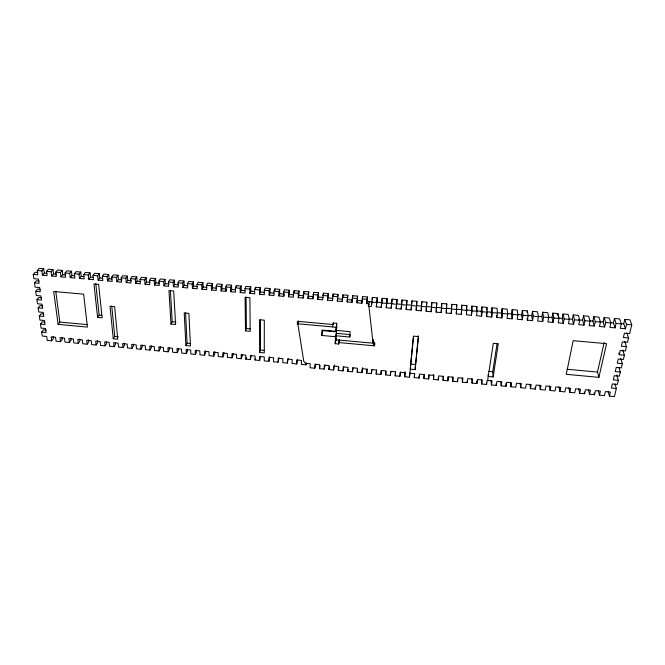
<?xml version="1.0" encoding="UTF-8"?>
<svg xmlns="http://www.w3.org/2000/svg" width="665" height="665" viewBox="0 0 665 665"><rect width="100%" height="100%" fill="white"/><g stroke="black" fill="none" stroke-linecap="round" stroke-linejoin="round"><path stroke-width="1" d="M284.196 294.861L283.681 296.374L278.834 295.95L279.632 293.681L279.674 289.358L274.844 288.934L274.022 291.187L273.997 295.526L269.159 295.102L269.998 292.841L270.015 288.519L265.194 288.095L264.329 290.339L264.329 294.678L259.5 294.254L259.491 289.915L260.381 287.679L255.568 287.255L254.653 289.499L254.678 293.83L249.865 293.406L249.824 289.076L250.755 286.839L245.95 286.424L245.003 288.652L245.053 292.982L240.24 292.567L240.181 288.236L241.154 286.008L236.366 285.584L235.36 287.812L235.443 292.143L230.647 291.719L230.556 287.396L231.57 285.169L226.79 284.753L225.743 286.972L225.851 291.303L221.063 290.879L220.946 286.557L222.01 284.337L217.231 283.922L216.15 286.133L216.275 290.464L211.495 290.04L211.354 285.717L212.459 283.506L207.696 283.091L206.566 285.302L206.724 289.624L201.952 289.209L201.786 284.886L202.933 282.683L198.178 282.268L197.006 284.47L197.189 288.785L192.426 288.369L192.235 284.046L193.424 281.852L188.677 281.436L187.464 283.631L187.671 287.953L182.917 287.538L182.7 283.215L183.939 281.029L179.193 280.613L177.937 282.8L178.17 287.122L173.432 286.706L173.183 282.384L174.463 280.198L169.733 279.79L168.428 281.977L168.694 286.291L163.956 285.875L163.681 281.561L165.011 279.375L160.29 278.968L158.943 281.145L159.226 285.46L154.504 285.044L154.205 280.73L155.568 278.56L150.864 278.145L149.475 280.322L149.783 284.628L145.07 284.221L144.746 279.907L146.15 277.737L141.454 277.33L140.024 279.491L140.357 283.805L135.652 283.39L135.303 279.084L136.757 276.923L132.061 276.515L130.589 278.668L130.947 282.982L126.25 282.567L125.876 278.261L127.372 276.1L122.684 275.692L121.171 277.854L121.562 282.16L116.874 281.744L116.475 277.438L118.013 275.285L113.333 274.886L111.778 277.031L112.186 281.337L107.514 280.921L107.082 276.623L108.661 274.479L103.998 274.071L102.393 276.216L102.834 280.514L98.162 280.106L97.713 275.8L99.334 273.664L94.679 273.257L93.034 275.393L93.499 279.699L88.836 279.283L88.362 274.986L90.024 272.858L85.378 272.451L83.69 274.579L84.181 278.876L79.526 278.469L79.027 274.171L80.731 272.043L76.093 271.644L74.364 273.764L74.879 278.061L70.241 277.654L69.709 273.357L71.454 271.237L66.824 270.838L65.062 272.958L65.602 277.247L60.964 276.84L60.415 272.55L62.202 270.431L57.581 270.032L55.769 272.143L56.334 276.441L51.712 276.033L51.13 271.736L52.959 269.633L48.346 269.225L46.5 271.337L47.09 275.626L42.469 275.219L41.87 270.929L43.74 268.826L39.135 268.427L37.248 270.53L37.855 274.82L33.25 274.412L33.873 278.677L38.47 279.084L39.077 283.323L34.489 282.916L35.104 287.139L39.676 287.546L40.282 291.744L35.719 291.337L36.326 295.509L40.873 295.917L41.471 300.065L36.932 299.657L37.539 303.789L42.061 304.196L42.651 308.302L38.138 307.895L38.728 311.976L43.233 312.392L43.815 316.457L39.326 316.041L39.917 320.089L44.389 320.497L44.971 324.52L40.498 324.104L41.08 328.111L45.536 328.527L46.109 332.5L41.662 332.084L42.244 336.049L46.675 336.465L47.24 340.405L51.662 340.821L53.408 338.502L53.134 336.532M443.123 376.215L443.081 380.363L447.902 380.821L447.902 376.664M608.176 391.585L609.431 396.107L614.402 396.573L616.355 388.485L611.351 388.019L612.324 383.938L617.344 384.412L618.334 380.305L613.305 379.84L614.285 375.717L619.331 376.182L620.337 372.034L615.275 371.569L616.264 367.396L621.343 367.87L622.357 363.672L617.27 363.206L618.267 358.992L623.379 359.457L624.402 355.21L619.281 354.744L620.295 350.48L625.433 350.945L626.472 346.656L621.318 346.191L622.349 341.877L627.519 342.342L628.566 338.003L623.379 337.537L624.418 333.173L629.622 333.631L631.75 324.828L629.963 319.84L624.784 319.391L626.521 324.37L625.466 328.784L620.262 328.327L621.293 323.913L619.605 318.934L614.443 318.485L616.073 323.456L615.058 327.87L609.855 327.413L610.861 322.999L609.281 318.036L604.119 317.587L605.657 322.542L604.668 326.956L599.473 326.498L600.453 322.093L598.974 317.139L593.82 316.69L595.25 321.636L594.294 326.041L589.115 325.592L590.063 321.178L588.683 316.249L583.546 315.8L584.876 320.729L583.945 325.135L578.774 324.678L579.689 320.272L578.417 315.351L573.288 314.911L574.51 319.823L573.612 324.229L568.459 323.772L569.34 319.366L568.168 314.462L563.047 314.013L564.178 318.917L563.305 323.323L558.159 322.866L559.016 318.46L557.943 313.572L552.831 313.124L553.854 318.011L553.022 322.417L547.885 321.96L548.708 317.562L547.736 312.683L542.64 312.242L543.563 317.114L542.756 321.511L537.628 321.062L538.417 316.665L537.544 311.794L532.466 311.353L533.28 316.216L532.507 320.613L527.395 320.164L528.151 315.767L527.378 310.912L522.308 310.472L523.031 315.318L522.283 319.715L517.179 319.267L517.91 314.869L517.237 310.031L512.175 309.591L512.798 314.42L512.083 318.818L506.988 318.369L507.686 313.971L507.112 309.15L502.058 308.71L502.582 313.531L501.892 317.92L496.813 317.471L497.478 313.082L497.004 308.269L491.959 307.829L492.383 312.633L491.734 317.03L486.655 316.582L487.295 312.193L486.921 307.388L481.884 306.956L482.216 311.744L481.585 316.133L476.522 315.692L477.138 311.303L476.855 306.515L471.834 306.075L472.059 310.854L471.468 315.243L466.414 314.803L466.813 305.642L461.793 305.202L461.36 314.354L456.315 313.913L456.788 304.769L451.784 304.337L451.277 313.473L446.248 313.024L446.78 303.897L441.784 303.464L441.219 312.583L436.19 312.143L436.282 308.336M51.662 340.821L51.114 336.881L55.552 337.296L56.093 341.236L60.523 341.652L59.991 337.712L64.439 338.136L64.962 342.076L69.401 342.492L68.894 338.551L73.35 338.967L73.848 342.916L78.295 343.331L77.813 339.391L82.277 339.807L82.751 343.755L87.206 344.171L86.741 340.231L91.213 340.646L91.662 344.595L96.134 345.019L95.694 341.07L100.174 341.486L100.598 345.434L105.07 345.858L104.663 341.91L109.151 342.334L109.55 346.282L114.031 346.706L113.64 342.758L118.137 343.182L118.52 347.13L123.008 347.554L122.643 343.597L127.148 344.021L127.505 347.978L132.003 348.402L131.653 344.445L136.167 344.869L136.5 348.826L141.013 349.25L140.689 345.293L145.211 345.725L145.519 349.674L150.032 350.106L149.741 346.149L154.272 346.573L154.554 350.53L159.076 350.954L158.802 346.997L163.341 347.429L163.607 351.386L168.137 351.81L167.888 347.853L172.435 348.277L172.676 352.242L177.214 352.666L176.981 348.709L181.537 349.133L181.753 353.098L186.308 353.522L186.1 349.566L190.664 349.99L190.855 353.955L195.41 354.387L195.236 350.422L199.808 350.854L199.974 354.811L204.537 355.243L204.388 351.278L208.968 351.71L209.109 355.675L213.681 356.108L213.548 352.142L218.145 352.575L218.261 356.54L222.841 356.972L222.733 353.007L227.33 353.439L227.43 357.404L232.019 357.837L231.935 353.871L236.541 354.304L236.615 358.269L241.212 358.709L241.154 354.736L245.767 355.168L245.817 359.142L250.422 359.574L250.389 355.609L255.011 356.041L255.036 360.014L259.649 360.447L259.641 356.473L264.279 356.914L264.271 360.879L268.901 361.319L268.918 357.346L273.556 357.778L273.531 361.752L278.161 362.192L278.943 357.745M269.159 295.102L269.175 290.763L270.015 288.519M269.716 356.872L268.901 361.319M446.248 313.024L446.257 310.164M274.828 290.663L274.844 288.934M278.161 362.192L278.203 358.219L282.849 358.659L282.8 362.633L287.438 363.065L288.194 358.61M278.834 295.95L278.876 291.611L279.674 289.358M441.219 312.583L441.784 303.464M283.681 296.374L283.739 292.035L284.512 289.774L289.35 290.198L289.275 294.52L288.527 296.798L293.381 297.222L293.465 292.883L294.196 290.622L299.05 291.046L298.942 295.368L298.244 297.646L303.107 298.078L303.564 296.557M287.438 363.065L287.504 359.092L292.168 359.532L292.085 363.506L296.74 363.946L297.463 359.482M288.527 296.798L288.602 292.459L289.35 290.198M433.597 374.279L433.464 379.457L438.277 379.906L438.31 377.836M294.146 293.215L294.196 290.622M296.74 363.946L296.831 359.973L301.494 360.405L301.395 364.387L306.05 364.827L306.482 363.165M298.244 297.646L298.336 293.307L299.05 291.046M436.19 312.143L436.797 303.032L431.809 302.592L431.178 311.702L426.157 311.262L426.373 306.515L431.336 306.947M303.107 298.078L303.905 291.461L308.76 291.885L307.97 298.502L312.849 298.926L313.622 292.309L318.493 292.733L317.729 299.358L322.608 299.782L323.365 293.157L328.244 293.581L327.496 300.214L332.392 300.647L332.749 299.109M303.855 293.199L303.905 291.461M306.05 364.827L306.108 362.832M307.97 298.502L308.76 291.885M313.057 298.169L313.539 294.911M424.046 374.42L423.871 378.543L428.667 379L428.809 374.869M431.178 311.702L431.809 302.592M298.685 320.946L297.853 323.788L303.755 361.303L305.518 363.348L310.214 363.788L310.09 367.778L314.778 368.219L314.919 364.229L319.624 364.678L319.474 368.668L324.171 369.108L325.069 365.093M317.729 299.358L318.493 292.733M321.719 335.451L322.891 330.63L336.581 331.868L335.534 336.714L321.719 335.451L321.935 330.056L335.8 331.311L336.839 326.498L336.249 330.397L350.073 331.644L349.765 337.022L335.991 335.767L335.8 339.773L373.672 343.248L373.339 340.222M323.265 295.759L323.365 293.157M324.171 369.108L324.337 365.118L329.05 365.567L328.876 369.557L333.581 369.998L334.62 364.969M327.496 300.214L328.244 293.581M332.392 300.647L333.132 294.005L338.019 294.437L337.288 301.07L342.184 301.503L342.907 294.861L347.812 295.285L347.097 301.935L352.009 302.367L352.708 295.709L357.62 296.141L356.922 302.791L361.843 303.223L362.117 301.677M426.157 311.262L426.83 302.159L421.851 301.727L421.153 310.821L416.149 310.38L416.889 301.295L411.918 300.863L411.145 309.94L406.157 309.499L406.955 300.43L402.001 299.998L401.17 309.067L396.182 308.627L396.556 304.254L391.569 303.814L391.203 308.186L386.232 307.754L387.163 298.71L382.225 298.277L381.261 307.313L376.299 306.873L377.296 297.853L372.367 297.421L371.336 306.44L368.352 306.174L369.108 301.503L369.748 302.301M333.049 295.742L333.132 294.005M333.581 369.998L333.772 366.008L338.493 366.457L338.294 370.447L343.007 370.895L343.772 366.856M339.458 340.114L338.643 344.029L335.202 343.705L335.534 336.714M335.8 331.311L336.864 323.24M337.288 301.07L338.019 294.437M336.249 330.397L336.59 323.315L333.123 323.007L333.057 324.52L297.38 321.303L297.313 324.312L298.011 321.951M336.407 335.351L336.581 331.868M338.643 344.029L339.325 339.615M342.184 301.503L342.907 294.861M414.536 373.522L414.287 377.637L419.075 378.094L419.183 376.033M343.007 370.895L343.223 366.897L347.961 367.346L347.728 371.344L352.458 371.785L353.148 367.737M347.097 301.935L347.812 295.285M421.153 310.821L421.851 301.727M352.009 302.367L352.708 295.709M410.579 365.077L410.305 369.158L415.11 369.607L418.36 335.775M352.458 371.785L352.699 367.795L357.438 368.235L357.188 372.234L361.918 372.683L362.699 367.604M356.922 302.791L357.62 296.141M361.843 303.223L362.533 296.565L367.446 296.997L366.772 303.656L368.734 303.83L369.374 304.637M362.367 299.167L362.533 296.565M416.149 310.38L416.889 301.295M361.918 372.683L362.184 368.684L366.939 369.133L366.656 373.132L371.403 373.58L371.959 369.507M366.772 303.656L367.446 296.997M405.118 371.602L404.727 376.731L409.507 377.188L409.79 373.073M372.25 299.159L372.367 297.421M371.403 373.58L371.693 369.582L376.457 370.031L376.149 374.029L380.895 374.478L381.386 370.397M376.299 306.873L377.296 297.853M338.718 342.541L374.503 345.825L374.728 342.849L372.99 342.691L369 306.981L368.352 306.174M411.145 309.94L411.918 300.863M381.261 307.313L382.225 298.277M380.895 374.478L381.22 370.48L385.991 370.929L385.658 374.927L390.413 375.376L390.837 371.286M386.232 307.754L387.163 298.71M391.203 308.186L392.109 299.142L397.055 299.574L396.673 303.913L401.61 304.346L402.001 299.998M390.413 375.376L390.762 371.378L395.542 371.826L395.185 375.833L399.948 376.282L400.322 372.275L405.11 372.733L404.727 376.731M399.948 376.282L400.305 372.184M406.157 309.499L406.564 305.127L401.56 304.686M406.955 300.43L406.556 304.778L411.502 305.21M401.17 309.067L401.61 304.346M395.185 375.833L395.567 371.735M413.397 336.365L410.646 364.063L415.417 364.503M409.507 377.188L413.588 336.133L418.509 336.573L415.11 369.607M414.287 377.637L414.702 373.63L409.906 373.181M396.182 308.627L397.055 299.574M426.556 304.769L426.83 302.159M419.075 378.094L419.499 374.087L424.303 374.536L423.871 378.543M385.658 374.927L385.999 371.868M436.597 304.769L436.797 303.032M428.667 379L429.116 374.994L433.929 375.442L433.464 379.457M391.569 303.814L392.109 299.142M446.572 305.642L446.78 303.897M438.277 379.906L438.75 375.9L443.572 376.357L443.081 380.363M451.277 313.473L451.784 304.337M456.564 306.515L456.788 304.769M447.902 380.821L448.401 376.806L453.239 377.263L452.715 381.278L457.545 381.735L458.077 377.72L462.915 378.177L462.375 382.192L467.204 382.649L467.769 378.634L472.615 379.092L472.042 383.107L476.888 383.564L477.47 379.549L482.333 380.006L481.734 384.021L486.589 384.478L487.204 380.463L492.075 380.92L491.443 384.944L496.306 385.401L496.946 381.386L501.826 381.843L501.177 385.858L506.048 386.323L506.713 382.3L511.601 382.766L510.92 386.781L515.799 387.246L516.497 383.223L521.393 383.688L520.687 387.703L525.574 388.169L526.298 384.146L531.202 384.611L530.471 388.634L535.367 389.1L536.123 385.077L541.036 385.534L540.271 389.557L545.184 390.023L545.957 385.999L550.886 386.465L550.096 390.488L555.017 390.954L555.815 386.93L560.753 387.396L559.938 391.419L564.868 391.885L565.699 387.861L570.645 388.327L569.797 392.35L574.735 392.824L575.591 388.792L580.553 389.258L579.672 393.289L584.618 393.755L585.508 389.732L590.478 390.197L589.572 394.229L594.527 394.694L595.449 390.663L600.42 391.136L599.489 395.16L604.46 395.633L605.399 391.602L610.387 392.067L609.431 396.107M376.149 374.029L376.673 369.956M461.36 314.354L461.793 305.202M466.464 308.252L466.813 305.642M471.468 315.243L471.834 306.075M374.503 345.825L374.777 343.855M476.497 309.134L476.855 306.515M373.323 345.717L373.88 341.777M372.99 342.691L373.406 339.749M481.585 316.133L481.269 311.311L481.884 306.956M366.656 373.132L367.246 369.067M486.539 310.006L486.921 307.388M491.734 317.03L491.31 312.193L491.959 307.829M487.628 380.505L493.305 343.348L498.301 343.797L493.131 376.922L488.243 376.465L488.118 374.736M371.477 305.501L372.068 301.76L367.155 301.336M501.892 317.92L501.377 313.074L502.058 308.71M493.131 376.922L492.715 371.718L497.054 343.78M357.188 372.234L357.512 370.206M512.083 318.818L511.468 313.955L512.175 309.591M522.283 319.715L521.568 314.836L522.308 310.472M527.079 312.658L527.378 310.912M532.507 320.613L531.692 315.725L532.466 311.353M347.728 371.344L348.094 369.316M542.756 321.511L541.842 316.615L542.64 312.242M349.765 337.022L350.073 335.409M553.022 322.417L552.008 317.504L552.831 313.124M557.602 315.318L557.943 313.572M563.305 323.323L562.199 318.394L563.047 314.013M338.294 370.447L338.892 367.421M573.612 324.229L572.399 319.283L573.288 314.911M583.945 325.135L582.631 320.181L583.546 315.8M328.876 369.557L329.524 366.54M335.276 342.226L336.141 338.161M335.202 343.705L336.241 338.826M335.468 338.211L336.507 333.356L350.222 334.603M594.294 326.041L592.881 321.079L593.82 316.69M604.668 326.956L603.147 321.976L604.119 317.587M332.517 326.922L333.406 322.932M598.899 377.354L606.58 343.672L573.18 340.68L566.264 374.32L598.899 377.354L597.478 372.051L604.169 342.517M615.058 327.87L613.438 322.874L614.443 318.485M319.474 368.668L320.173 365.659M625.466 328.784L623.745 323.772L624.784 319.391M314.778 368.219L315.742 364.212M259.649 360.447L260.497 356.008M259.633 352.483L259.558 319.757L264.304 320.181L264.279 352.916L259.633 352.483L260.489 350.048L260.431 319.458M255.036 360.014L255.618 358.377M250.422 359.574L251.295 355.143M245.817 359.142L246.424 357.512M241.212 358.709L242.143 356.265L242.11 354.279M259.5 294.254L260.389 291.993L260.381 287.679M245.493 330.904L245.102 297.288L249.899 297.712L250.181 331.328L245.493 330.904L246.416 328.535L246.067 297.064M232.019 357.837L232.983 355.401L232.95 353.423M222.841 356.972L223.847 354.536L223.797 352.566M249.865 293.406L250.788 291.154L250.755 286.839M213.681 356.108L214.728 353.68L214.662 351.702M240.24 292.567L241.212 290.322L241.154 286.008M204.537 355.243L205.626 352.824L205.552 350.846M230.647 291.719L231.661 289.483L231.57 285.169M225.851 291.303L226.541 289.815M195.41 354.387L196.541 351.968L196.449 349.998M221.063 290.879L222.118 288.652L222.01 284.337M186.308 353.522L187.472 351.12L187.372 349.142M185.892 345.584L184.222 312.949L188.893 313.373L190.473 346.008L185.892 345.584L187.073 343.198L185.535 312.7M211.495 290.04L212.601 287.82L212.459 283.506M177.214 352.666L178.419 350.264L178.303 348.294M201.952 289.209L203.099 286.989L202.933 282.683M168.137 351.81L169.384 349.416L169.259 347.438M192.426 288.369L193.615 286.158L193.424 281.852M159.076 350.954L160.365 348.568L160.223 346.59M170.972 324.079L168.952 290.58L173.673 290.996L175.593 324.503L170.972 324.079L172.227 321.769L170.365 290.389M150.032 350.106L151.362 347.72L151.213 345.75M182.917 287.538L184.155 285.327L183.939 281.029M141.013 349.25L142.377 346.872L142.21 344.902M173.432 286.706L174.704 284.504L174.463 280.198M132.003 348.402L133.399 346.024L133.233 344.054M163.956 285.875L165.277 283.681L165.011 279.375M123.008 347.554L124.446 345.185L124.264 343.215M154.504 285.044L155.868 282.858L155.568 278.56M114.031 346.706L115.511 344.345L115.319 342.375M113.25 338.784L110.024 306.257L114.629 306.673L117.755 339.208L113.25 338.784L114.737 336.448L111.753 306.041M105.07 345.858L106.591 343.506L106.383 341.536M145.07 284.221L146.475 282.035L146.15 277.737M96.134 345.019L97.689 342.666L97.472 340.696M135.652 283.39L137.098 281.212L136.757 276.923M87.206 344.171L88.794 341.827L88.57 339.865M126.25 282.567L127.747 280.397L127.372 276.1M97.572 317.363L93.965 283.972L98.611 284.379L102.127 317.779L97.572 317.363L99.143 315.094L95.802 283.822M78.295 343.331L79.925 340.995L79.684 339.025M116.874 281.744L118.403 279.583L118.013 275.285M69.401 342.492L71.072 340.164L70.823 338.194M107.514 280.921L109.085 278.768L108.661 274.479M60.523 341.652L62.227 339.333L61.97 337.363M98.162 280.106L99.783 277.953L99.334 273.664M58.113 324.362L53.69 291.503L83.64 294.171L87.439 327.08L58.113 324.362L59.85 322.084L55.76 291.37M88.836 279.283L90.498 277.139L90.024 272.858M41.662 332.084L43.458 329.798L46.118 330.048M79.526 278.469L81.23 276.332L80.731 272.043M40.498 324.104L42.311 321.843L44.979 322.084M70.241 277.654L71.978 275.518L71.454 271.237M39.326 316.041L41.147 313.805L43.832 314.046M38.138 307.895L39.975 305.676L42.668 305.925M60.964 276.84L62.743 274.712L62.202 270.431M36.932 299.657L38.786 297.463L41.496 297.712M51.712 276.033L53.533 273.905L52.959 269.633M35.719 291.337L37.589 289.167L40.316 289.408M42.469 275.219L44.331 273.099L43.74 268.826M34.489 282.916L36.376 280.78L39.11 281.021M33.25 274.412L35.154 272.301L37.905 272.542M37.248 270.53L41.87 270.929M46.5 271.337L51.13 271.736M55.769 272.143L60.415 272.55M65.062 272.958L69.709 273.357M74.364 273.764L79.027 274.171M83.69 274.579L88.362 274.986M93.034 275.393L97.713 275.8M102.393 276.216L107.082 276.623M111.778 277.031L116.475 277.438M121.171 277.854L125.876 278.261M130.589 278.668L135.303 279.084M140.024 279.491L144.746 279.907M149.475 280.322L154.205 280.73M158.943 281.145L163.681 281.561M168.428 281.977L173.183 282.384M177.937 282.8L182.7 283.215M187.464 283.631L192.235 284.046M197.006 284.47L201.786 284.886M206.566 285.302L211.354 285.717M216.15 286.133L220.946 286.557M225.743 286.972L230.556 287.396M235.36 287.812L240.181 288.236M245.003 288.652L249.824 289.076M254.653 289.499L259.491 289.915M264.329 290.339L269.175 290.763M274.022 291.187L278.876 291.611M283.739 292.035L288.602 292.459M293.465 292.883L298.336 293.307M303.215 293.731L308.103 294.163M312.982 294.587L317.878 295.011M322.774 295.443L327.679 295.867M332.583 296.299L337.496 296.723M342.409 297.155L347.329 297.579M352.259 298.011L357.188 298.444M362.126 298.876L367.063 299.308M44.331 273.099L47.09 273.34M53.533 273.905L56.292 274.146M62.743 274.712L65.511 274.953M71.978 275.518L74.746 275.759M81.23 276.332L84.006 276.574M90.498 277.139L93.275 277.38M99.783 277.953L102.568 278.194M109.085 278.768L111.878 279.009M118.403 279.583L122.136 279.907M127.747 280.397L131.487 280.721M137.098 281.212L140.847 281.544M146.475 282.035L150.232 282.359M155.868 282.858L159.625 283.182M165.277 283.681L169.043 284.005M174.704 284.504L178.486 284.836M184.155 285.327L187.937 285.659M193.615 286.158L197.405 286.49M203.099 286.989L206.898 287.322M212.601 287.82L216.408 288.153M222.118 288.652L226.89 289.067M231.661 289.483L235.476 289.815M241.212 290.322L245.044 290.655M250.788 291.154L254.629 291.494M260.389 291.993L264.229 292.334M269.998 292.841L273.847 293.174M279.632 293.681L284.454 294.105M289.275 294.52L293.14 294.861M298.942 295.368L303.789 295.792M308.635 296.216L313.481 296.64M318.344 297.064L323.198 297.488M328.061 297.912L332.932 298.344M337.812 298.768L342.691 299.192M347.571 299.624L352.458 300.048M357.354 300.48L362.25 300.904M376.98 302.193L381.893 302.625M386.814 303.057L391.743 303.481M416.456 305.642L421.411 306.083M436.307 307.38L441.286 307.82M446.265 308.252L451.252 308.685M456.24 309.125L461.236 309.566M466.24 309.998L471.244 310.439M476.256 310.879L481.269 311.311M487.295 311.843L491.31 312.193M497.354 312.716L501.377 313.074M507.428 313.606L511.468 313.955M517.528 314.487L521.568 314.836M527.644 315.368L531.692 315.725M538.8 316.349L541.842 316.615M547.943 317.147L552.008 317.504M558.118 318.036L562.199 318.394M569.34 319.017L572.399 319.283M578.533 319.823L582.631 320.181M589.805 320.804L592.881 321.079M600.063 321.702L603.147 321.976M610.345 322.6L613.438 322.874M620.653 323.506L623.745 323.772M371.644 302.068L376.614 302.509M381.594 302.941L386.581 303.381M411.569 305.568L416.581 306M421.602 306.44L426.622 306.881M431.651 307.321L436.689 307.762M441.726 308.203L446.772 308.643M451.818 309.084L456.872 309.524M461.926 309.973L466.996 310.414M472.059 310.854L477.138 311.303M482.216 311.744L487.295 312.193M492.383 312.633L497.478 313.082M502.582 313.531L507.686 313.971M512.798 314.42L517.91 314.869M523.031 315.318L528.151 315.767M533.28 316.216L538.417 316.665M543.563 317.114L548.708 317.562M553.854 318.011L559.016 318.46M564.178 318.917L569.34 319.366M574.51 319.823L579.689 320.272M584.876 320.729L590.063 321.178M595.25 321.636L600.453 322.093M605.657 322.542L610.861 322.999M616.073 323.456L621.293 323.913M626.521 324.37L631.75 324.828M297.853 323.788L335.991 327.23M99.143 315.094L101.87 315.343M172.227 321.769L175.909 322.101M246.416 328.535L250.156 328.876M59.85 322.084L87.032 324.595M567.179 369.258L597.478 372.051M114.737 336.448L118.328 336.781M187.073 343.198L190.714 343.539M260.489 350.048L264.188 350.397M488.842 371.353L492.715 371.718M626.821 332.924L628.566 338.003M624.759 341.527L626.472 346.656M622.723 350.031L624.402 355.21M620.703 358.435L622.357 363.672M618.733 353.024L619.281 354.744M618.982 367.637L620.337 372.034M616.738 374.977L618.334 380.305M615.05 384.004L616.355 388.485M598.317 390.663L599.489 395.16M594.078 392.899L594.527 394.694M588.483 389.732L589.572 394.229M584.202 391.959L584.618 393.755M578.658 388.809L579.672 393.289M568.858 387.886L569.797 392.35M559.074 386.964L559.938 391.419M549.307 386.041L550.096 390.488M539.564 385.126L540.271 389.557M527.087 318.211L527.395 320.164M535.101 387.321L535.367 389.1M529.839 384.212L530.471 388.634M520.13 383.298L520.687 387.703M510.437 382.383L510.92 386.781M505.782 383.688L506.048 386.323M496.622 315.534L496.813 317.471M500.77 381.469L501.177 385.858M496.157 383.647L496.306 385.401M486.439 313.681L486.655 316.582M491.111 380.563L491.443 384.944M486.472 382.732L486.589 384.478M481.477 379.657L481.734 384.021M476.755 380.945L476.888 383.564M471.859 378.751L472.042 383.107M467.146 380.904L467.204 382.649M462.266 377.845L462.375 382.192M236.366 285.584L236.391 287.313M456.29 312.001L456.315 313.913M457.503 379.125L457.545 381.735M452.682 376.939L452.715 381.278M255.568 287.255L255.576 288.984"/></g></svg>
